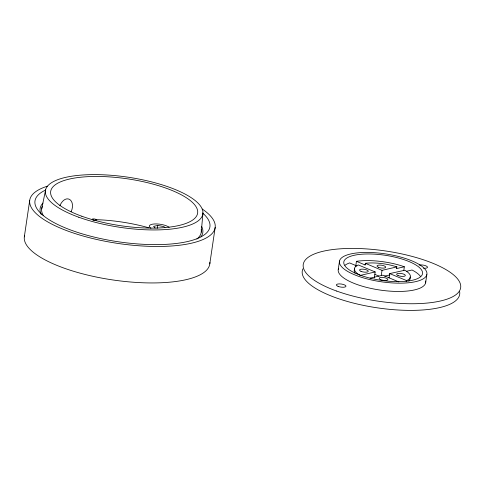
<?xml version="1.0" encoding="UTF-8"?>
<svg xmlns="http://www.w3.org/2000/svg" width="485" height="485" viewBox="0 0 485 485"><rect width="100%" height="100%" fill="white"/><g stroke="black" fill="none" stroke-linecap="round" stroke-linejoin="round"><path stroke-width="0.73" d="M201.257 232.127L202.9 213.739M24.323 236.862L29.706 200.39M209.793 263.852L215.182 227.38M338.287 269.266L339.512 260.978M355.711 266.295L356.445 261.324A39.782 12.689 8.4 0 1 404.338 266.762L403.817 270.315M356.445 261.324L365.059 264.955L365.557 263.264A28.294 9.021 8.4 0 1 393.365 265.829L396.912 266.889L396.39 268.454M365.557 263.264L365.059 264.955M374.311 277.844L375.178 271.946L358.282 264.955A28.294 9.021 8.4 0 0 358.063 274.043L360.282 275.413L375.178 271.946M381.258 275.516L382.022 270.357L396.912 266.889M389.049 278.02L389.704 273.595L404.799 270.242A28.294 9.021 8.4 0 1 406.594 280.585L389.704 273.595M406.254 281.761L406.418 280.651M425.612 282.907L426.836 274.619A44.208 14.101 8.4 0 0 364.12 252.461A44.208 14.101 8.4 0 0 358.567 276.317A44.208 14.101 8.4 0 0 426.836 274.619M41.68 208.908L45.669 189.599M157.195 228.35L157.807 225.404L163.978 226.634L164.973 227.738M157.807 225.404L153.612 226.374L155.097 228.035M396.669 268.551L404.338 266.762M370.091 278.16L382.859 275.189L398.882 281.949M384.678 276.141L389.776 274.953M406.442 271.303L412.02 270.006A39.782 12.689 8.4 0 1 420.331 276.256M365.302 263.3L382.022 270.357M356.887 265.992L349.606 262.918A39.782 12.689 8.4 0 0 344.987 265.295M374.881 274.389L378.985 276.123M202.227 209.023A93.714 29.894 8.4 0 1 180.171 245.161A93.714 29.894 8.4 0 1 58.2 227.162A93.714 29.894 8.4 0 1 47.427 186.185M209.866 262.385A93.714 29.894 8.4 0 1 113.302 280.021A93.714 29.894 8.4 0 1 24.62 235.425M202.481 212.927A88.409 28.197 8.4 0 1 118.898 241.863A88.409 28.197 8.4 0 1 45.548 190.09M201.693 226.598A82.22 26.226 8.4 0 1 200.923 236.825M41.237 214.437A82.22 26.226 8.4 0 1 42.977 203.076M95.842 219.65A74.266 23.686 8.4 0 1 148.671 227.762M201.184 229.575A80.631 25.717 8.4 0 1 196.88 239.038M43.28 215.455A80.631 25.717 8.4 0 1 42.377 206.458M150.92 228.265A10.609 3.383 8.4 0 1 154.57 223.955A10.609 3.383 8.4 0 1 169.138 227.289M92.853 219.96A2.122 0.679 8.4 0 1 93.453 218.893A2.122 0.679 8.4 0 1 96.345 219.954A2.122 0.679 8.4 0 1 93.211 220.087M71.113 211.709A10.567 7.208 -63.3 0 0 71.119 200.893L70.683 200.366A10.64 6.905 -64.9 0 0 69.119 199.238L68.524 199.026A10.615 6.523 -66.4 0 0 66.651 198.935L66.008 199.08A10.615 6.135 -67.8 0 0 64.087 200.044L63.474 200.529A10.646 5.753 -69.1 0 0 61.753 202.409L61.231 203.154A10.567 5.305 -70.3 0 0 59.897 205.682M459.641 291.655A79.57 25.378 8.4 0 1 377.779 307.902A79.57 25.378 8.4 0 1 302.925 268.848M425.654 281.051A44.208 14.101 8.4 0 1 380.179 290.078A44.208 14.101 8.4 0 1 338.591 268.381M410.001 276.99A28.294 9.021 8.4 0 1 408.655 280.93M355.075 273.128A28.294 9.021 8.4 0 1 354.759 268.951M419.125 265.083A4.862 1.552 8.4 0 1 426.945 266.41A4.862 1.552 8.4 0 1 423.49 268.247M78.806 217.238A79.57 25.378 8.4 0 0 202.645 214.964A79.57 25.378 8.4 0 0 91.022 174.642A79.57 25.378 8.4 0 0 78.806 217.238M81.832 216.237A74.266 23.686 8.4 0 0 197.413 214.115A74.266 23.686 8.4 0 0 93.229 176.485A74.266 23.686 8.4 0 0 81.832 216.237M336.602 291.042A79.57 25.378 8.4 0 0 460.435 288.769A79.57 25.378 8.4 0 0 348.812 248.453A79.57 25.378 8.4 0 0 336.602 291.042M378.458 267.277A4.42 1.413 8.4 0 0 385.654 267.459A4.42 1.413 8.4 0 0 379.991 265.065A4.42 1.413 8.4 0 0 378.458 267.277M361.028 275.468A39.782 12.689 8.4 0 0 422.471 273.94A39.782 12.689 8.4 0 0 366.023 253.994A39.782 12.689 8.4 0 0 361.028 275.468M380.598 279.621A4.42 1.413 8.4 0 0 387.794 279.803A4.42 1.413 8.4 0 0 382.138 277.408A4.42 1.413 8.4 0 0 380.598 279.621M398.07 275.559A4.42 1.413 8.4 0 0 405.272 275.735A4.42 1.413 8.4 0 0 399.61 273.346A4.42 1.413 8.4 0 0 398.07 275.559M360.986 271.345A4.42 1.413 8.4 0 0 368.182 271.521A4.42 1.413 8.4 0 0 362.519 269.133A4.42 1.413 8.4 0 0 360.986 271.345M338.057 286.356A4.862 1.552 8.4 0 0 345.914 286.483A4.862 1.552 8.4 0 0 339.567 283.883A4.862 1.552 8.4 0 0 338.057 286.356"/></g></svg>
